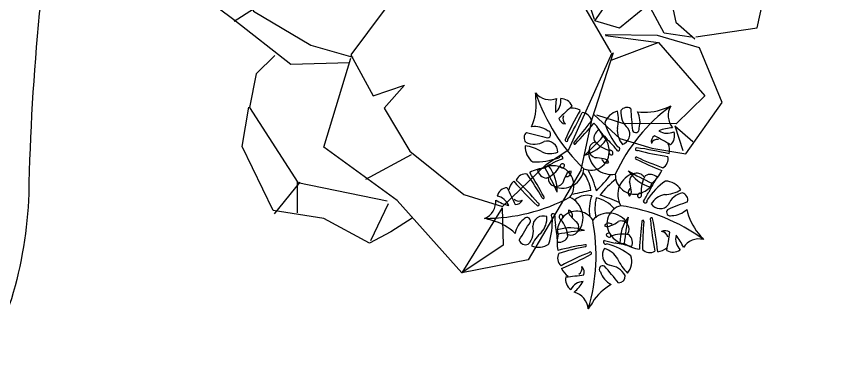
# Model space of a CAD drawing. Header units: millimetres. Extents: x -343543 to 400519, y -115663 to 104219.
# Drawn here: x -319736 to -317596, y 1543 to 2413 of the extents above; entities that cross this region are included whole.
import ezdxf

# ---------------------------------------------------------------- set-up
doc = ezdxf.new("R2010")
doc.units = ezdxf.units.MM
doc.layers.get('0').update_dxf_attribs({"color": 231, "lineweight": 0})
doc.layers.add('A-PATT', color=252, linetype='Continuous', lineweight=9)
doc.layers.add('A-SYMBOLS', color=10, linetype='Continuous', lineweight=13)
doc.layers.add('XREF MAT BANG NOI THAT$0$FF-Plants', color=8, linetype='Continuous')
doc.layers.add('XREF MAT BANG TUONG XAY$0$A-PATT', color=8, linetype='Continuous')
doc.styles.add('XREF MAT BANG NOI THAT$0$Standard', font='txt')

# ---------------------------------------------------------------- blocks, each defined once
blk = doc.blocks.new('XREF MAT BANG NOI THAT$0$YLD.Studio-01-255')
at = {"layer": 'XREF MAT BANG NOI THAT$0$FF-Plants', "color": 8}
for p, q in [((-638.6, 415.3), (-472.5, 493.2)), ((-686.5, 480.3), (-708.9, 433.2)), ((-638.8, 489.4), (-686.5, 480.3)), ((-635.3, 490.6), (-673, 447.9)), ((-590.8, 481.1), (-635.3, 490.6)), ((-593.3, 482), (-571.8, 449.4)), ((-473.8, 490.4), (-539.4, 389.1)), ((-217, 413.7), (-473.8, 490.4)), ((-836.5, 358.1), (-789.4, 432.1)), ((-773.1, 432.4), (-829.6, 338.8)), ((-789.4, 432.1), (-770.2, 431.2)), ((-657, 389.3), (-773.1, 432.4)), ((-708.9, 433.2), (-706, 408.7)), ((-673, 447.9), (-680.1, 396.4)), ((-661.5, 366.9), (-638.6, 415.3)), ((-122.3, 267.7), (-217, 413.7)), ((-539.4, 389.1), (-576.2, 193.9)), ((530, 333), (576.4, 403.4)), ((576.4, 403.4), (659.1, 378.1)), ((-552, 328.2), (-661.5, 366.9)), ((-659, 365.2), (-618.2, 282.9)), ((659.1, 378.1), (678, 328.4)), ((674.4, 344.2), (659.6, 376.6)), ((-876.2, 316.8), (-836.5, 358.1)), ((584.6, 349.7), (502.9, 233.4)), ((679.4, 324.9), (584.6, 349.7)), ((-829.6, 338.8), (-788.4, 230.9)), ((-620.7, 284.8), (-552, 328.2)), ((475.9, 304.3), (530, 333)), ((760.3, 197.5), (679.4, 324.9)), ((-865.9, 211.6), (-876.2, 316.8)), ((280.2, 270.8), (335.3, 306.2)), ((335.3, 306.2), (418.6, 305.4)), ((351.5, 292.6), (337.5, 304.4)), ((351, 288.7), (420.1, 306)), ((409.2, 201.9), (475.9, 304.3)), ((420.1, 306), (448.5, 279)), ((-644.2, 146.1), (-620.7, 284.8)), ((-640.6, 256.9), (-620.4, 284.7)), ((306.7, 248.5), (351, 288.7)), ((448.5, 279), (451.8, 274.9)), ((-788.1, 232.3), (-640.6, 256.9)), ((284.2, 175.1), (280.2, 270.8)), ((334.4, 185.2), (306.7, 248.5)), ((506.4, 234.8), (444.6, 247.8)), ((-788.1, 229.9), (-863.4, 211.9)), ((-789.1, 230.3), (-823.3, 192.8)), ((-788.4, 230.9), (-635.3, 206.4)), ((506.4, 234.8), (414.1, 199.7)), ((502.9, 233.4), (529.6, 109.7)), ((-802.1, 185.3), (-865.9, 211.6)), ((-576.2, 193.9), (-553.8, 138)), ((459.2, 155.9), (409.2, 201.9)), ((738.1, 95.7), (760.3, 197.5)), ((-707.3, 156.3), (-802.1, 185.3)), ((-636.5, 186.9), (-707.3, 156.3)), ((309.9, 145.2), (284.2, 175.1)), ((348.6, 152.7), (334.4, 185.2)), ((350.2, 153.3), (309.9, 145.2)), ((321.9, 113.8), (350.2, 153.3)), ((459.5, 155.3), (348.6, 152.7)), ((453.8, 151.3), (385.1, 94.6)), ((499.5, 82), (459.2, 155.9)), ((-603.5, 115.9), (-644.2, 146.1)), ((-553.8, 138), (-406.8, 50.8)), ((320.7, 116.9), (310.9, 147.4)), ((-457.9, 1.9), (-603.5, 115.9)), ((385.1, 94.6), (321.9, 113.8)), ((529.6, 109.7), (578.2, 67.3)), ((580.4, 72.2), (738.1, 95.7)), ((482.3, 76.3), (348.1, 77.6)), ((349.3, 76), (485, 58)), ((590.1, 44.6), (482.3, 76.3)), ((568.4, 71.7), (499.5, 82)), ((-406.8, 50.8), (-299, 20.5)), ((483.6, 57.4), (362.3, 12.1)), ((485, 58), (603.8, -78.9)), ((-498.4, 24.2), (-546.3, -22.1)), ((314.6, -137.9), (369.5, 32.3)), ((-307.6, 5.5), (-457.9, 1.9)), ((-546.3, -22.1), (-563.6, -108.3)), ((603.8, -78.9), (530.3, -150.9)), ((-582.7, -208.8), (-565.5, -107.8)), ((-563.6, -108.3), (-439.9, -301.3)), ((320.3, -127.5), (385.9, -188.5)), ((393.4, -149.9), (326.5, -128.1)), ((286.2, -268.8), (314.6, -137.9)), ((530.3, -150.9), (393.4, -149.9)), ((527.1, -155.9), (573.2, -195.8)), ((527.1, -155.9), (547.2, -218.5)), ((385.9, -188.5), (467.4, -213)), ((-503.3, -372.8), (-582.7, -208.8)), ((467.4, -213), (555, -227.2)), ((-434.4, -299.7), (-500.4, -381)), ((-441.3, -299.8), (-441.1, -378.4)), ((-439.9, -301.3), (-210.7, -347.5)), ((-208.2, -355.9), (-253.2, -450.6)), ((-373.1, -393.6), (-503.3, -372.8)), ((83.9, -365.8), (-19.6, -532.5)), ((83.9, -365.8), (86.8, -461.9)), ((-255.8, -456.2), (-373.1, -393.6)), ((-146.7, -391.9), (-201.2, -427.5)), ((-201.2, -427.5), (-255.8, -456.2)), ((86.8, -461.9), (-19.6, -532.5))]:
    blk.add_line(p, q, dxfattribs=at)
for points in [[(363.2, 32.7), (220.6, 278.3), (138.7, 317.2), (-27.6, 321.8), (-131, 260.9)], [(-133, 256.1), (-304.1, 26), (-246.9, -78.7), (-166.4, -51.3), (-218.8, -110), (-152.3, -220.7), (-13.9, -331.7), (84.9, -362.4), (197.8, -254.3), (254.6, -216.6), (365.8, 31.4)], [(-133, 256.1), (-304.1, 26), (-246.9, -78.7), (-166.4, -51.3), (-218.8, -110), (-152.3, -220.7), (-13.9, -331.7), (84.9, -362.4), (197.8, -254.3), (254.6, -216.6), (365.8, 31.4)], [(-553, 143.4), (-603.1, 111.9)], [(555, -227.2), (648.5, -95.6), (590.1, 44.6)], [(286.2, -268.8), (150.7, -498.8), (-19.6, -532.5), (-184.8, -347.4), (-373, -210.7), (-304.3, 17.4)], [(-148.9, -230.2), (-265.9, -293.2)]]:
    blk.add_lwpolyline(points, dxfattribs=at)
at = {"color": 8, "style": 'XREF MAT BANG NOI THAT$0$Standard', "flags": 1}
for tag in ['YLD.STUDIO', '抖音/小红书/公众号：YLD.STUDIO', 'YLD.STUDIO']:
    blk.add_attdef(tag, (-196, -5.6), '', height=0.00296, dxfattribs=at)
blk = doc.blocks.new('XREF MAT BANG NOI THAT$0$YLD.Studio-03-151')
at = {"layer": 'XREF MAT BANG NOI THAT$0$FF-Plants', "color": 8}
for centre, major_axis, start_param, end_param in [((296.8, 406.1), (280.6, -391.6), 4.415331, 4.89859), ((-114.4, 289.9), (28.2, -39.4), -1.486433, -0.245542), ((-3368.5, 83.5), (1911.8, -2667.9), 1.008825, 1.014998), ((-286.6, 232.4), (81.8, -114.1), 0.516896, 1.008825), ((10, 216.8), (64.8, -90.4), 3.844653, 4.174983), ((-124.6, 239.3), (23.2, -32.4), 0.080762, 1.094654), ((-84.3, 214.4), (17.7, -24.8), 1.345772, 2.557273), ((857.1, -781.7), (792.6, -1106), 3.259504, 3.294566), ((782.3, -276.7), (558.1, -778.8), 3.559126, 3.649613), ((-55.8, 180.3), (23.7, -33), 1.979084, 2.629914), ((483.5, -161.2), (280.6, -391.6), 3.158693, 3.641953), ((83.9, 203.7), (10.7, -14.9), 1.943407, 3.514181), ((2085.1, 307.5), (1182.3, -1649.8), 4.146672, 4.17445), ((126, 348.7), (81.8, -114.1), -0.739741, -0.247812), ((-1037.5, 3262.1), (1911.8, -2667.9), -0.247812, -0.241639), ((237.4, 200), (28.2, -39.4), 3.540115, 4.781006), ((-71.7, 199.3), (11.7, -16.3), 4.38769, 5.540575), ((-63, 192.8), (10.2, -14.3), 3.660501, 4.966774), ((-570.4, 463.9), (349.8, -488.1), 0.384826, 0.51898), ((-32.8, 183.1), (15.5, -21.6), 1.099434, 2.424767), ((73, 165.3), (28.7, -40), 2.782199, 3.752625), ((-42.5, 193.7), (61.9, -86.4), 0.717346, 1.140898), ((118.5, 207.1), (29.7, -41.4), 3.969722, 4.957318), ((60.2, 185.9), (34, -47.4), 0.654171, 1.402961), ((-151.8, 115.3), (34, -47.4), 1.910808, 2.659598), ((-856.4, 846.4), (627.7, -876), 0.228997, 0.295603), ((-803, 859.5), (612.7, -855), 0.184726, 0.253616), ((-63.4, 114.6), (54.8, -76.4), 1.316324, 1.764024), ((206.7, 237.1), (111.9, -156.2), 4.396025, 4.758052), ((-161.8, 143.9), (10.7, -14.9), 3.200044, 4.770818), ((312.8, 2097.7), (1182.3, -1649.8), -0.879876, -0.852098), ((-120.8, 153.1), (5.44, -7.59), -0.478564, 2.379057), ((24.3, 142.2), (14.9, -20.8), 3.023168, 4.310784), ((369.5, 462.5), (278.1, -388), -1.499828, -1.407992), ((113.7, 161.8), (32.2, -45), 3.984891, 4.781817), ((63.7, 154), (16.3, -22.8), -0.322014, 1.533599), ((106.2, 167), (5.44, -7.59), 4.547984, 7.405605), ((209.8, 59.8), (64.8, -90.4), 2.588016, 2.918346), ((186.3, 195.3), (23.2, -32.4), -1.175875, -0.161983), ((176.2, 149.6), (17.7, -24.8), 0.089135, 1.300635), ((-155.1, 178.2), (29.7, -41.4), -1.056826, -0.06923), ((-120.6, 108), (16.3, -22.8), 0.934623, 2.790236), ((-71, 138.7), (2.13, -2.97), 3.998791, 7.487303), ((-49.9, 130), (1.5, -2.1), 3.029357, 6.734221), ((-479.1, 607.4), (397, -554), 0.110312, 0.21167), ((-56.3, 202.1), (62.7, -87.5), -0.334473, 0.334473), ((7, 112.8), (12, -16.7), 2.761158, 5.41645), ((53.8, 181.8), (41.9, -58.5), -1.501948, -0.830121), ((8.1, 121.9), (17.2, -24.1), 1.604739, 1.990738), ((-31.3, 109), (41.4, -57.7), 0.92037, 1.414197), ((-89.7, 0.3), (111, -154.9), 1.582992, 1.7336), ((166, 133.2), (11.7, -16.3), 3.131053, 4.283938), ((162.8, 122.9), (10.2, -14.3), 2.403864, 3.710137), ((-451.3, -1038.4), (792.6, -1106), 2.002867, 2.037929), ((153.4, 112.5), (23.7, -33), 0.722447, 1.373277), ((-128.7, 120.7), (28.7, -40), 4.038836, 5.009263), ((-188.5, 19.3), (61.9, -86.4), 1.973983, 2.397535), ((-113.7, 158.6), (32.2, -45), -1.041657, -0.244731), ((42.5, 107.6), (33.7, -47), 4.037868, 5.856573), ((44.1, 107.1), (3.75, -5.24), 3.207093, 6.210706), ((41.2, 105.1), (4.16, -5.8), 0.446275, 2.688339), ((60.2, 115.7), (3.14, -4.38), -0.689941, 2.605879), ((109.1, 115.1), (2.13, -2.97), 2.742154, 6.230666), ((0.4, -822.2), (558.1, -778.8), 2.302489, 2.392976), ((250.3, 687.2), (349.8, -488.1), -0.871811, -0.737657), ((-158.2, 272.7), (111.9, -156.2), -0.630523, -0.268496), ((-19.5, -90.2), (111, -154.9), 2.839629, 2.990237), ((-85.5, 91.9), (3.14, -4.38), 0.566696, 3.862516), ((-9.6, 109.9), (28.6, -39.9), -0.988436, 0.883172), ((2, -4.5), (57.4, -80.1), 2.279258, 2.504306), ((32, 93), (7.6, -10.7), 4.36056, 6.107269), ((23.7, 74.2), (9.3, -13), 1.417493, 2.493213), ((107.9, 92.4), (1.5, -2.1), 1.77272, 5.477584), ((546.3, 1023.4), (612.7, -855), -1.071911, -1.003021), ((516.3, 1070.9), (627.7, -876), -1.02764, -0.961034), ((163.7, 91.2), (15.5, -21.6), -0.157203, 1.16813), ((-119.9, -26.9), (54.8, -76.4), 2.572961, 3.020661), ((-324.3, 503.7), (278.1, -388), -0.243191, -0.151355), ((-106.3, 44), (17.2, -24.1), 2.861376, 3.247375), ((-703.8, -262.1), (397, -554), 1.366949, 1.468307), ((-149.7, 107.7), (41.9, -58.5), -0.245311, 0.426516), ((-105.4, 2), (41.4, -57.7), 2.177007, 2.670834), ((-200.4, 8.9), (62.7, -87.5), 0.922164, 1.59111), ((-83, 72.3), (33.7, -47), -0.98868, 0.830025), ((-81, 70.3), (4.16, -5.8), 1.702912, 3.944976), ((-82.1, 73.6), (3.75, -5.24), 4.46373, 7.467343), ((-100.1, 23.1), (28.6, -39.9), 0.268201, 2.139809), ((-175.7, 25.1), (15.5, -21.6), 2.356071, 3.681405), ((-1037.3, -544.6), (627.7, -876), 1.485634, 1.55224), ((-1034.3, -489.1), (612.7, -855), 1.441363, 1.510254), ((-120.8, 66.3), (14.9, -20.8), 4.279805, 5.567421), ((11.3, -3.7), (57.4, -80.1), 3.535895, 3.760943), ((-72.2, 57.4), (7.6, -10.7), -0.665988, 1.080721), ((-56.8, 43.2), (9.3, -13), 2.67413, 3.74985), ((-99.8, -1.8), (54.7, -76.3), 1.080435, 1.616719), ((-183.3, -33.9), (115.2, -160.8), 1.175499, 1.462406), ((-515.7, 518), (425.2, -593.4), 0.178972, 0.258095), ((102.4, 48), (28.6, -39.9), 4.038112, 5.90972), ((117.5, -2.6), (33.7, -47), 2.781231, 4.599936), ((415.9, 640.6), (397, -554), -1.146325, -1.044967), ((173.9, 119.2), (62.7, -87.5), 4.692075, 5.361021), ((110.6, 32.9), (12, -16.7), 1.504521, 4.159813), ((191.2, 7.8), (41.9, -58.5), 3.5246, 4.196427), ((144.1, 24.8), (14.9, -20.8), 1.76653, 3.054147), ((560.9, -214.7), (278.1, -388), 3.52672, 3.618556), ((89, 100.9), (54.8, -76.4), 0.059687, 0.507387), ((-179.7, 2.1), (23.7, -33), 3.235721, 3.886552), ((491.4, 654.3), (558.1, -778.8), -1.467422, -1.376935), ((-594.6, -397.3), (349.8, -488.1), 1.641463, 1.775617), ((-98, 40), (12, -16.7), 4.017795, 6.673087), ((191.3, -140.5), (130.5, -182.2), 3.170911, 3.433598), ((-1.8, 4.1), (57.4, -80.1), 1.022621, 1.247669), ((294.2, -123), (111.9, -156.2), 3.139388, 3.501415), ((119.5, 34.4), (17.2, -24.1), 0.348102, 0.734101), ((182, -15.4), (28.7, -40), 1.525562, 2.495988), ((-220, -13.9), (17.7, -24.8), 2.602409, 3.81391), ((989.3, 558.4), (792.6, -1106), 4.516141, 4.551203), ((205.4, -971.8), (587.3, -819.5), 2.725104, 2.773851), ((100.2, 3.3), (7.6, -10.7), 3.103923, 4.850632), ((79.7, 5.8), (9.3, -13), 0.160856, 1.236576), ((117.6, -4.3), (3.75, -5.24), 1.950456, 4.954069), ((114.7, -2.1), (4.16, -5.8), -0.810362, 1.431702), ((94.3, 68.6), (41.4, -57.7), -0.336267, 0.15756), ((-27.7, 93.5), (111, -154.9), 0.326355, 0.476963), ((170.5, 103.6), (61.9, -86.4), -0.539291, -0.115739), ((236.6, -47), (29.7, -41.4), 2.713085, 3.700681), ((221.9, -14.8), (10.7, -14.9), 0.68677, 2.257544), ((-291.8, 415.3), (280.6, -391.6), -0.611218, -0.127958), ((-299.9, -17.7), (28.2, -39.4), -0.229796, 1.011095), ((-195.3, 77.4), (64.8, -90.4), -1.181895, -0.851566), ((-255.1, -44.2), (23.2, -32.4), 1.337399, 2.351291), ((-193.5, -0.6), (10.2, -14.3), -1.366047, -0.059774), ((-202.1, -6.9), (11.7, -16.3), -0.638859, 0.514026), ((-130.5, -8.9), (1.5, -2.1), 4.285994, 7.990858), ((-85.5, -59.8), (33.7, -47), 0.267957, 2.086662), ((-16.3, -55.6), (30.8, -43), 2.310359, 3.172802), ((87.4, -42.3), (59.2, -82.6), 3.717245, 4.258401), ((117.4, -40.5), (68.4, -95.5), 3.836041, 4.276728), ((-8.3, -87.2), (46.4, -64.7), 1.632811, 2.334073), ((-342.8, -1091.3), (678.7, -947.2), 2.144563, 2.190022), ((131, -17.3), (3.14, -4.38), 4.336607, 7.632427), ((192.3, -55.4), (32.2, -45), 2.728254, 3.52518), ((984.1, -1904.5), (1182.3, -1649.8), 2.890035, 2.917813), ((-144.8, -26.3), (2.13, -2.97), -1.027757, 2.460755), ((-50.6, -44.3), (9.3, -13), 3.930768, 5.006487), ((-68.4, -54.4), (7.6, -10.7), 0.590649, 2.337358), ((81.1, -77.1), (28.6, -39.9), 2.781475, 4.653083), ((10.3, -502.5), (280.6, -391.6), 1.902056, 2.385316), ((168.3, -9.7), (16.3, -22.8), 4.704534, 6.560148), ((194.7, -46.8), (5.44, -7.59), 3.291347, 6.148968), ((197.3, 2.8), (34, -47.4), -0.602467, 0.146324), ((372.7, -13.8), (81.8, -114.1), 4.286807, 4.778736), ((-1036.2, -3207.4), (1911.8, -2667.9), 2.265462, 2.271635), ((-172.6, -69.2), (5.44, -7.59), 0.778073, 3.635694), ((-130.1, -84), (16.3, -22.8), 2.19126, 4.046873), ((-175.8, -60.7), (32.2, -45), 0.21498, 1.011906), ((-296.2, -65.4), (111.9, -156.2), 0.626114, 0.988141), ((-104.8, -55.7), (3.14, -4.38), 1.823333, 5.119153), ((85.9, -52.9), (111, -154.9), 4.096266, 4.246875), ((-25.6, -104.7), (41.4, -57.7), 3.433644, 3.927471), ((-83.1, -58.6), (4.16, -5.8), 2.959549, 5.201613), ((-86.6, -58.5), (3.75, -5.24), -0.562818, 2.440795), ((-44, -92.5), (28.6, -39.9), 1.524838, 3.396446), ((13.2, 5.4), (57.4, -80.1), -1.490653, -1.265605), ((38.4, -106.1), (33.7, -47), 1.524594, 3.343299), ((172, -125.3), (62.7, -87.5), 3.435438, 4.104384), ((744.4, -208.3), (397, -554), 3.880223, 3.981582), ((146.7, -64.4), (2.13, -2.97), 1.485517, 4.974029), ((-773.8, -228.3), (558.1, -778.8), 1.045852, 1.136339), ((-294.9, -201.9), (81.8, -114.1), 1.773533, 2.265462), ((-145.8, -111.6), (34, -47.4), 3.167445, 3.916235), ((-1883.5, 992.1), (1182.3, -1649.8), 0.376761, 0.404539), ((-206.1, -93.8), (29.7, -41.4), 0.199811, 1.187407), ((-561.7, -148.1), (278.1, -388), 1.013446, 1.105282), ((-59.3, -193.5), (62.7, -87.5), 2.178801, 2.847747), ((-138.1, -112.1), (41.9, -58.5), 1.011326, 1.683153), ((-59.4, -85), (12, -16.7), -1.008753, 1.646539), ((-469, -146.3), (280.6, -391.6), 0.645419, 1.128679), ((38.2, -87.8), (7.6, -10.7), 1.847286, 3.593995), ((33.8, -67.4), (9.3, -13), -1.095781, -0.020061), ((5.1, 10.2), (57.4, -80.1), -0.234016, -0.008968), ((69.6, -89.4), (12, -16.7), 0.247884, 2.903176), ((1148.9, -223.8), (612.7, -855), 3.954637, 4.023528), ((124.8, -69.7), (1.5, -2.1), 0.516083, 4.220947), ((1183.7, -181.4), (627.7, -876), 3.998908, 4.065514), ((733.3, -36.1), (349.8, -488.1), 4.154737, 4.288891), ((-65.7, -178.6), (61.9, -86.4), 3.23062, 3.654172), ((-2.5, -128.1), (54.8, -76.4), 3.829598, 4.277298), ((-65.6, -91.5), (17.2, -24.1), 4.118013, 4.504012), ((52.4, -766.2), (397, -554), 2.623586, 2.724945), ((36.8, -106.6), (3.75, -5.24), 0.693819, 3.697432), ((37.9, -103.3), (4.16, -5.8), 4.216186, 6.45825), ((97.8, -63.5), (41.4, -57.7), 4.690281, 5.184108), ((72.6, -173.8), (41.9, -58.5), 2.267963, 2.93979), ((73, -123.8), (14.9, -20.8), 0.509893, 1.79751), ((182.6, -113.8), (11.7, -16.3), 1.874415, 3.0273), ((171.9, -113.6), (10.2, -14.3), 1.147227, 2.4535), ((-1127.8, 143.1), (792.6, -1106), 0.74623, 0.781292), ((248, -115.5), (23.2, -32.4), 3.850673, 4.864565), ((127.8, -176.7), (64.8, -90.4), 1.331379, 1.661709), ((2735.6, 1935.8), (1911.8, -2667.9), -1.504449, -1.498276), ((-175.7, -111.7), (10.7, -14.9), 4.456681, 6.027455), ((-144.3, -87.6), (28.7, -40), -0.987712, -0.017286), ((-90.7, -98.1), (14.9, -20.8), -0.746744, 0.540873), ((29, -123.2), (3.14, -4.38), 3.07997, 6.37579), ((80.9, 60.6), (111, -154.9), -0.930282, -0.779674), ((-16.6, -310), (111.9, -156.2), 1.882751, 2.244778), ((-14.6, -592), (278.1, -388), 2.270083, 2.361919), ((74, -97.5), (17.2, -24.1), -0.908535, -0.522536), ((126.6, -49.1), (54.8, -76.4), -1.19695, -0.74925), ((269.4, -163.1), (28.2, -39.4), 2.283478, 3.524369), ((172, -1158.6), (612.7, -855), 2.698, 2.766891), ((223.5, -1179.9), (627.7, -876), 2.742271, 2.808877), ((-22.5, -132.3), (1.5, -2.1), -0.740554, 2.96431), ((-10.2, -151.8), (2.13, -2.97), 0.22888, 3.717392), ((48.5, -156.8), (16.3, -22.8), 3.447897, 5.30351), ((13.4, -192.9), (32.2, -45), 1.471617, 2.268543), ((142.2, -123.6), (15.5, -21.6), -1.41384, -0.088507), ((158.9, -107.6), (23.7, -33), -0.53419, 0.11664), ((201.4, -118.8), (17.7, -24.8), -1.167502, 0.043998), ((-67.6, -164.4), (15.5, -21.6), 3.612708, 4.938042), ((211.2, -706.3), (349.8, -488.1), 2.8981, 3.032254), ((-470.4, 684.2), (558.1, -778.8), -0.210785, -0.120298), ((156.1, -126.5), (61.9, -86.4), 4.487257, 4.910809), ((47.8, -171.6), (28.7, -40), 0.268925, 1.239351), ((-47, -175.8), (23.7, -33), 4.492358, 5.143189), ((-48.3, -190), (10.2, -14.3), -0.10941, 1.196863), ((-45, -200.4), (11.7, -16.3), 0.617778, 1.770663), ((22.3, -192.8), (5.44, -7.59), 2.03471, 4.892331), ((-1468.6, -1481.4), (1182.3, -1649.8), 1.633398, 1.661176), ((36, -233), (29.7, -41.4), 1.456448, 2.444044), ((-43.4, -219.9), (17.7, -24.8), 3.859046, 5.070547), ((-237.5, 1130), (792.6, -1106), -0.510407, -0.475345), ((69.9, -181.1), (34, -47.4), 4.424082, 5.172872), ((61.5, -209.8), (10.7, -14.9), -0.569867, 1.000907), ((-24.8, -263.5), (23.2, -32.4), 2.594036, 3.607928), ((-122.5, -165.8), (64.8, -90.4), 0.074742, 0.405072), ((112.6, -354), (81.8, -114.1), 3.03017, 3.522099), ((-62.6, -297.7), (28.2, -39.4), 1.026841, 2.267732), ((2736.4, -2062.6), (1911.8, -2667.9), 3.522099, 3.528272)]:
    blk.add_ellipse(centre, major_axis=major_axis, ratio=0.974903, start_param=start_param, end_param=end_param, dxfattribs=at)
blk = doc.blocks.new('XREF MAT BANG NOI THAT')
at = {"color": 8}
for name, p in [('XREF MAT BANG NOI THAT$0$YLD.Studio-01-255', (19988.2, 2289.4)), ('XREF MAT BANG NOI THAT$0$YLD.Studio-03-151', (20308.2, 1958.9))]:
    blk.add_blockref(name, p, dxfattribs=at)
blk = doc.blocks.new('01.Xref _MB T1')
at = {"layer": 'XREF MAT BANG TUONG XAY$0$A-PATT', "color": 8}
blk.add_lwpolyline([(22077.28112, 1468.35851, -0.0422727158), (21500.01981, 1576.09554, -0.1072966146), (21176.98178, 1736.9903, -0.1608015847), (21037.59719, 1974.86923, -0.0565196951), (21016.8414, 2276.40741, 0.0952152517), (20969.555, 2631.37264, 0.1704727025), (20584.73432, 3093.75179, 0.1187922925), (20051.29879, 3268.72621, 0.1186272797), (19502.40968, 3184.79873, 0.1355303517), (19055.89909, 2847.02552, 0.1312856294), (18885.70323, 2421.36024, 0.0198669107), (18858.55277, 1959.72591, -0.0639542172), (18814.13903, 1690.28546, -0.2177159174), (18633.99179, 1490.84365, -0.0827459411)], format="xyb", dxfattribs=at)
at = {"layer": 'A-PATT', "color": 8}
blk.add_blockref('XREF MAT BANG NOI THAT', (0, 0), dxfattribs=at)

msp = doc.modelspace()

# ---------------------------------------------------------------- block references
at = {"layer": 'A-SYMBOLS'}
msp.add_blockref('01.Xref _MB T1', (-338563.5, 0), dxfattribs=at)

doc.saveas('drawing.dxf')
